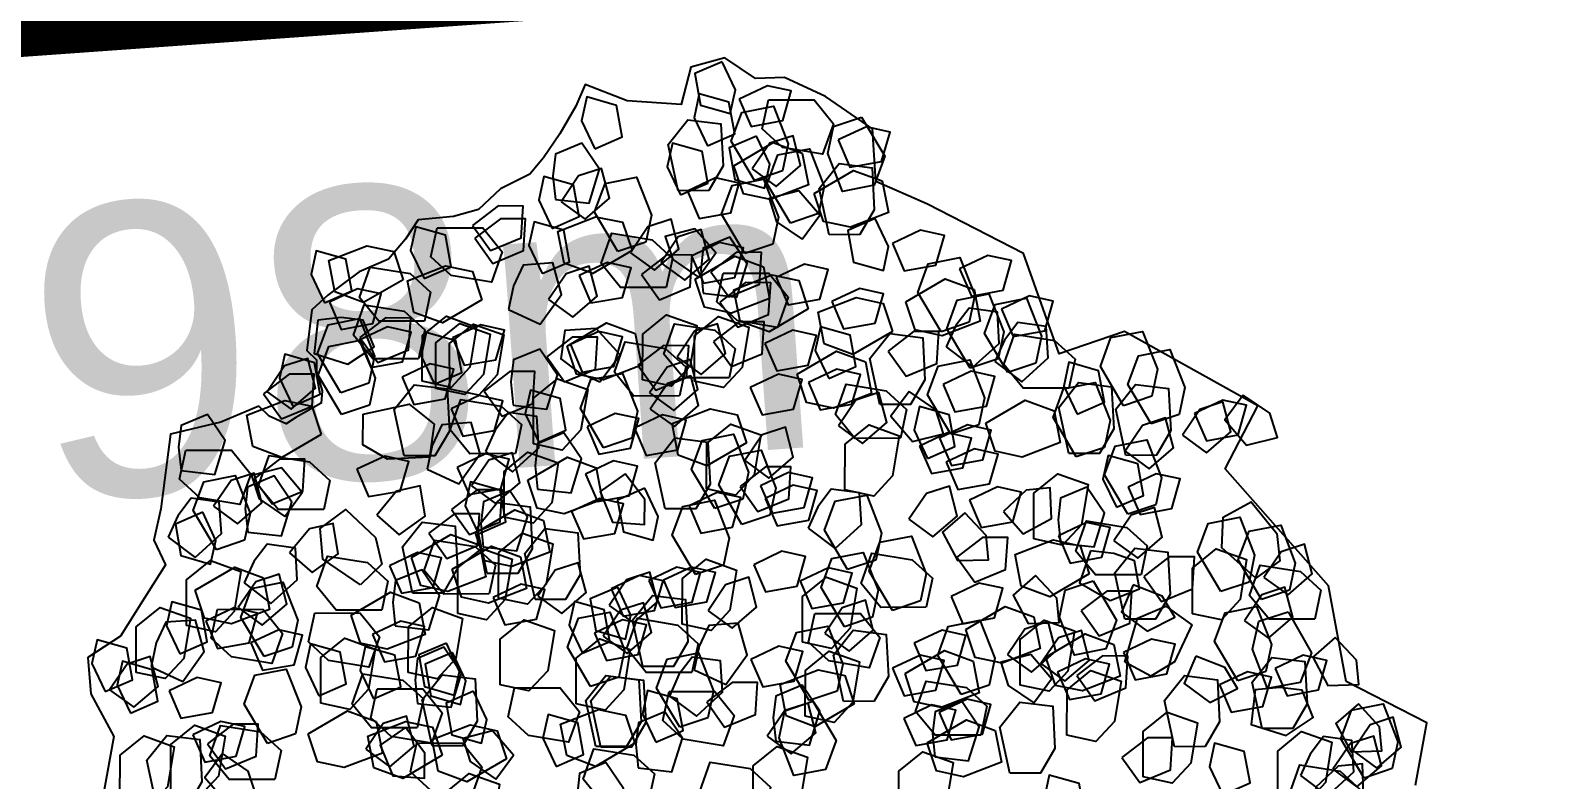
# Model space of a CAD drawing. Header units: metres. Extents: x 1851758 to 1852050, y 5187822 to 5188223.
# Drawn here: x 1851881.019 to 1851883.095, y 5187883.868 to 5187884.896 of the extents above; entities that cross this region are included whole.
import ezdxf

# ---------------------------------------------------------------- set-up
doc = ezdxf.new("R2010")
doc.units = ezdxf.units.M
doc.header["$LTSCALE"] = 2.5
doc.layers.add('PRO_PAR', color=1, linetype='CONTINUOUS', lineweight=35)
doc.layers.add('PRO_PAR_COT_VENTE', color=150, linetype='CONTINUOUS', lineweight=20)
for name, color, linetype in [('PRO_VOI', 7, 'CONTINUOUS'), ('PRO_VOI_PLANCHETTES', 232, 'CONTINUOUS'), ('PRO_VOI_VEG', 81, 'CONTINUOUS')]:
    doc.layers.add(name, color=color, linetype=linetype)
doc.styles.get("Standard").update_dxf_attribs({"font": 'arial.ttf'})

# ---------------------------------------------------------------- blocks, each defined once
blk = doc.blocks.new('arbuste fleurs blanches')
at = {"layer": 'PRO_VOI_VEG', "color": 66}
blk.add_lwpolyline([(0.6242, -2.1204), (0.7967, -2.1022), (0.8424, -1.8569), (1.0804, -1.7362), (1.3073, -1.3728), (1.4983, -1.4091), (1.5892, -1.0007), (1.4798, -0.8464), (1.716, -0.6739), (1.7704, -0.3832), (1.789, -0.2289), (1.9253, -0.179), (1.9733, -0.0308), (1.9913, 0.0923), (1.9665, 0.1677), (1.9969, 0.2644), (1.9451, 0.3466), (1.8393, 0.3432), (1.8072, 0.4878), (1.8173, 0.6115), (1.7526, 0.6186), (1.6677, 0.6388), (1.5915, 0.6632), (1.5383, 0.6862), (1.4762, 0.7521), (1.405, 0.7938), (1.3664, 0.8538), (1.3304, 0.9439), (1.2693, 0.9626), (1.2038, 0.9913), (1.147, 1.0588), (1.0613, 1.1223), (1.0109, 1.1532), (0.8997, 1.1348), (0.883, 1.102), (0.8516, 1.0923), (0.8052, 1.0624), (0.7724, 1.0559), (0.7147, 1.1115), (0.6908, 1.1317), (0.6977, 1.1822), (0.7159, 1.2169), (0.6442, 1.3044), (0.5726, 1.4277), (0.3687, 1.3946), (0.2812, 1.3886), (0.2255, 1.3389), (0.1121, 1.3707), (0.0025, 1.4012), (-0.079, 1.4702), (-0.1723, 1.4339), (-0.2665, 1.3398), (-0.4243, 1.3223)], dxfattribs=at)
at = {"layer": 'PRO_VOI_VEG'}
for points in [[(-0.1553, 1.3976), (-0.1027, 1.3351), (-0.0242, 1.3751), (-0.0254, 1.4596), (-0.092, 1.4547)], [(-0.1921, 1.3143), (-0.1395, 1.2519), (-0.061, 1.2918), (-0.0622, 1.3764), (-0.1288, 1.3715)], [(-0.4311, 1.2735), (-0.311, 1.3088), (-0.2415, 1.261), (-0.2463, 1.173), (-0.3571, 1.1592), (-0.425, 1.1925)], [(0.4173, 1.2583), (0.3897, 1.1814), (0.4637, 1.1336), (0.5362, 1.1771), (0.4985, 1.2322)], [(0.495, 0.9658), (0.459, 1.0857), (0.5062, 1.1555), (0.5943, 1.1513), (0.6088, 1.0406), (0.5759, 0.9724)], [(0.1703, 1.1136), (0.1427, 1.0367), (0.2167, 0.9889), (0.2892, 1.0324), (0.2515, 1.0875)], [(-0.2536, 0.8827), (-0.2896, 1.0026), (-0.2424, 1.0724), (-0.1543, 1.0682), (-0.1398, 0.9575), (-0.1726, 0.8893)], [(0.9655, 0.8343), (0.9295, 0.9542), (0.9767, 1.024), (1.0648, 1.0198), (1.0793, 0.909), (1.0465, 0.8409)], [(1.0688, 0.8481), (1.0328, 0.968), (1.0801, 1.0378), (1.1682, 1.0336), (1.1827, 0.9229), (1.1498, 0.8547)], [(0.2754, 0.7339), (0.2394, 0.8538), (0.2866, 0.9237), (0.3747, 0.9195), (0.3892, 0.8087), (0.3564, 0.7406)], [(1.1702, 0.7142), (1.0783, 0.7992), (1.0835, 0.8833), (1.1616, 0.9244), (1.2303, 0.8364), (1.2366, 0.761)], [(-0.0173, 0.8218), (0.1029, 0.857), (0.1724, 0.8093), (0.1676, 0.7212), (0.0568, 0.7074), (-0.0112, 0.7407)], [(0.9106, 0.7727), (0.9632, 0.7102), (1.0417, 0.7501), (1.0405, 0.8347), (0.9739, 0.8298)], [(0.0359, 0.687), (0.0885, 0.6246), (0.167, 0.6645), (0.1658, 0.7491), (0.0993, 0.7442)], [(-0.0064, 0.5489), (-0.0424, 0.6688), (0.0049, 0.7386), (0.093, 0.7344), (0.1075, 0.6237), (0.0746, 0.5555)], [(0.2448, 0.6867), (0.2607, 0.5953), (0.3579, 0.5939), (0.413, 0.6606), (0.3637, 0.7215), (0.3043, 0.7113)], [(-0.0589, 0.4623), (-0.1508, 0.5473), (-0.1455, 0.6315), (-0.0675, 0.6726), (0.0012, 0.5845), (0.0075, 0.5091)], [(-0.103, 0.6676), (-0.1306, 0.5907), (-0.0566, 0.5429), (0.0159, 0.5864), (-0.0218, 0.6415)], [(0.7917, 0.5055), (0.7557, 0.6254), (0.8029, 0.6953), (0.891, 0.691), (0.9055, 0.5803), (0.8727, 0.5121)], [(0.402, 0.4642), (0.366, 0.5841), (0.4132, 0.6539), (0.5013, 0.6497), (0.5158, 0.539), (0.4829, 0.4708)], [(1.2859, 0.5759), (1.3385, 0.5134), (1.417, 0.5534), (1.4158, 0.6379), (1.3493, 0.633)], [(1.4128, 0.5854), (1.4654, 0.523), (1.544, 0.5629), (1.5428, 0.6475), (1.4762, 0.6425)], [(0.552, 0.5394), (0.6046, 0.4769), (0.6831, 0.5169), (0.6819, 0.6014), (0.6153, 0.5965)], [(0.6721, 0.5958), (0.6445, 0.519), (0.7185, 0.4711), (0.791, 0.5147), (0.7533, 0.5698)], [(0.9174, 0.5491), (0.9334, 0.4577), (1.0306, 0.4563), (1.0857, 0.523), (1.0364, 0.5839), (0.9769, 0.5737)], [(1.6554, 0.5351), (1.708, 0.4726), (1.7865, 0.5126), (1.7853, 0.5972), (1.7187, 0.5922)], [(0.3262, 0.5322), (0.4463, 0.5675), (0.5159, 0.5198), (0.5111, 0.4317), (0.4002, 0.4179), (0.3323, 0.4512)], [(1.4175, 0.3577), (1.3256, 0.4427), (1.3308, 0.5268), (1.4089, 0.5679), (1.4776, 0.4799), (1.4839, 0.4045)], [(0.1337, 0.43), (0.0811, 0.4924), (0.0026, 0.4525), (0.0037, 0.3679), (0.0703, 0.3729)], [(1.0466, 0.3397), (1.1336, 0.3076), (1.1837, 0.3909), (1.1537, 0.4721), (1.0762, 0.46), (1.0552, 0.4035)], [(1.6012, 0.2737), (1.6538, 0.2113), (1.7323, 0.2512), (1.7311, 0.3358), (1.6645, 0.3309)], [(1.0718, 0.119), (1.0358, 0.2389), (1.083, 0.3087), (1.1711, 0.3045), (1.1856, 0.1937), (1.1528, 0.1256)], [(1.7515, 0.2414), (1.8041, 0.179), (1.8827, 0.2189), (1.8815, 0.3035), (1.8149, 0.2986)], [(1.3993, 0.1623), (1.4763, 0.1352), (1.5237, 0.2095), (1.4797, 0.2817), (1.4248, 0.2437)], [(0.2382, 0.1255), (0.3238, 0.2168), (0.4079, 0.211), (0.4485, 0.1328), (0.36, 0.0646), (0.2846, 0.0588)], [(0.3192, 0.1725), (0.3718, 0.1101), (0.4503, 0.15), (0.4491, 0.2346), (0.3826, 0.2296)], [(0.8019, 0.1377), (0.7492, 0.2002), (0.6707, 0.1603), (0.6719, 0.0757), (0.7385, 0.0806)], [(1.1581, 0.003), (1.1221, 0.1229), (1.1694, 0.1928), (1.2575, 0.1885), (1.272, 0.0778), (1.2391, 0.0096)], [(1.7258, 0.1055), (1.6982, 0.0287), (1.7722, -0.0192), (1.8447, 0.0243), (1.807, 0.0794)], [(-0.0229, -0.1173), (-0.0589, 0.0026), (-0.0116, 0.0725), (0.0765, 0.0683), (0.091, -0.0425), (0.0581, -0.1106)], [(1.402, -0.1513), (1.3101, -0.0663), (1.3154, 0.0179), (1.3934, 0.059), (1.4621, -0.0291), (1.4684, -0.1045)], [(0.7827, -0.1453), (0.8683, -0.054), (0.9524, -0.0597), (0.993, -0.138), (0.9046, -0.2062), (0.8291, -0.212)], [(1.2343, -0.2595), (1.2869, -0.3219), (1.3654, -0.282), (1.3642, -0.1974), (1.2977, -0.2023)], [(1.6912, -0.2565), (1.6386, -0.1941), (1.5601, -0.234), (1.5613, -0.3186), (1.6279, -0.3137)], [(0.0333, -0.4332), (-0.0027, -0.3133), (0.0446, -0.2435), (0.1326, -0.2477), (0.1471, -0.3585), (0.1143, -0.4266)], [(1.1332, -0.4951), (1.0972, -0.3752), (1.1445, -0.3054), (1.2326, -0.3096), (1.2471, -0.4203), (1.2142, -0.4885)], [(0.747, -0.4585), (0.8326, -0.3671), (0.9167, -0.3729), (0.9574, -0.4512), (0.8689, -0.5193), (0.7934, -0.5252)], [(0.2455, -0.3781), (0.2179, -0.4549), (0.2919, -0.5028), (0.3644, -0.4592), (0.3267, -0.4042)], [(0.7091, -0.6952), (0.6731, -0.5753), (0.7204, -0.5054), (0.8085, -0.5096), (0.823, -0.6204), (0.7901, -0.6885)], [(1.1016, -0.5819), (1.1542, -0.6443), (1.2327, -0.6044), (1.2316, -0.5198), (1.165, -0.5248)], [(0.9267, -0.5804), (0.8992, -0.6572), (0.9732, -0.7051), (1.0457, -0.6616), (1.008, -0.6065)], [(1.397, -0.8987), (1.361, -0.7788), (1.4083, -0.709), (1.4964, -0.7132), (1.5109, -0.8239), (1.478, -0.8921)], [(0.4153, -0.9386), (0.3792, -0.8187), (0.4265, -0.7488), (0.5146, -0.753), (0.5291, -0.8638), (0.4962, -0.9319)], [(1.335, -0.9406), (1.3876, -1.0031), (1.4661, -0.9632), (1.4649, -0.8786), (1.3984, -0.8835)], [(0.6505, -1.0406), (0.623, -1.1175), (0.697, -1.1653), (0.7695, -1.1218), (0.7318, -1.0667)], [(0.9623, -1.2346), (0.9263, -1.1147), (0.9735, -1.0449), (1.0616, -1.0491), (1.0761, -1.1599), (1.0433, -1.228)], [(1.1208, -1.1166), (1.1734, -1.179), (1.2519, -1.1391), (1.2507, -1.0545), (1.1841, -1.0594)], [(0.2341, -1.2121), (0.2867, -1.2745), (0.3653, -1.2346), (0.3641, -1.15), (0.2975, -1.155)], [(0.992, -1.57), (1.0776, -1.4786), (1.1617, -1.4844), (1.2024, -1.5627), (1.1139, -1.6309), (1.0385, -1.6367)], [(0.7343, -1.5267), (0.6715, -1.579), (0.711, -1.6577), (0.7956, -1.6571), (0.7911, -1.5905)], [(0.9821, -1.7257), (0.9461, -1.6058), (0.9934, -1.536), (1.0815, -1.5402), (1.096, -1.6509), (1.0631, -1.7191)], [(0.4477, -1.6214), (0.5003, -1.6839), (0.5788, -1.6439), (0.5776, -1.5594), (0.511, -1.5643)], [(0.4879, -1.9863), (0.4519, -1.8664), (0.4992, -1.7965), (0.5873, -1.8007), (0.6018, -1.9115), (0.5689, -1.9796)], [(0.6014, -1.8912), (0.5739, -1.9681), (0.6479, -2.0159), (0.7204, -1.9724), (0.6827, -1.9173)]]:
    blk.add_lwpolyline(points, close=True, dxfattribs=at)
at = {"layer": 'PRO_VOI_VEG', "color": 67}
for points in [[(-0.1473, 1.3874), (-0.1743, 1.3104), (-0.1001, 1.263), (-0.0278, 1.307), (-0.0659, 1.3618)], [(0.5429, 1.3748), (0.5781, 1.2546), (0.5304, 1.1851), (0.4423, 1.1899), (0.4285, 1.3007), (0.4618, 1.3687)], [(0.4854, 1.3708), (0.5019, 1.2796), (0.5991, 1.2788), (0.6538, 1.3458), (0.6041, 1.4064), (0.5447, 1.3959)], [(0.3926, 1.2815), (0.3404, 1.3443), (0.2617, 1.3049), (0.2623, 1.2203), (0.3289, 1.2248)], [(0.3, 1.353), (0.2679, 1.266), (0.3513, 1.216), (0.4324, 1.246), (0.4204, 1.3234), (0.3639, 1.3445)], [(0.3048, 1.2163), (0.3898, 1.3082), (0.4739, 1.3029), (0.515, 1.2249), (0.427, 1.1562), (0.3516, 1.1499)], [(0.1823, 1.2404), (0.2736, 1.1548), (0.2679, 1.0707), (0.1896, 1.0301), (0.1214, 1.1186), (0.1156, 1.194)], [(0.7603, 1.2065), (0.7332, 1.1295), (0.8075, 1.0821), (0.8797, 1.1261), (0.8417, 1.1809)], [(0.1492, 1.1667), (0.1844, 1.0465), (0.1367, 0.977), (0.0487, 0.9818), (0.0349, 1.0926), (0.0682, 1.1606)], [(0.1085, 1.1884), (0.0461, 1.1358), (0.086, 1.0573), (0.1706, 1.0585), (0.1657, 1.125)], [(0.3756, 1.1477), (0.3921, 1.0564), (0.4893, 1.0556), (0.544, 1.1227), (0.4943, 1.1833), (0.4349, 1.1727)], [(-0.2002, 1.1335), (-0.2626, 1.0809), (-0.2227, 1.0024), (-0.1381, 1.0036), (-0.1431, 1.0702)], [(0.0611, 1.0074), (0.1461, 1.0993), (0.2303, 1.0941), (0.2714, 1.016), (0.1833, 0.9473), (0.1079, 0.941)], [(0.7585, 0.9932), (0.8435, 1.0851), (0.9277, 1.0798), (0.9688, 1.0018), (0.8808, 0.9331), (0.8054, 0.9268)], [(0.815, 1.0124), (0.8999, 1.1043), (0.9841, 1.0991), (1.0252, 1.021), (0.9372, 0.9523), (0.8618, 0.946)], [(1.0444, 1.1132), (0.982, 1.0606), (1.0219, 0.982), (1.1065, 0.9832), (1.1016, 1.0498)], [(-0.2264, 1.0407), (-0.3033, 1.0682), (-0.3511, 0.9943), (-0.3076, 0.9217), (-0.2525, 0.9595)], [(-0.1646, 0.9305), (-0.0796, 1.0224), (0.0046, 1.0172), (0.0457, 0.9392), (-0.0423, 0.8704), (-0.1177, 0.8641)], [(0.2158, 0.9086), (0.251, 0.7885), (0.2033, 0.7189), (0.1153, 0.7237), (0.1015, 0.8346), (0.1348, 0.9025)], [(0.2384, 0.8112), (0.3298, 0.7256), (0.324, 0.6415), (0.2457, 0.6009), (0.1775, 0.6894), (0.1717, 0.7648)], [(0.3977, 0.7485), (0.3352, 0.6959), (0.3752, 0.6173), (0.4597, 0.6185), (0.4548, 0.6851)], [(0.9097, 0.7284), (1.0296, 0.7645), (1.0994, 0.7172), (1.0952, 0.6291), (0.9844, 0.6146), (0.9163, 0.6475)], [(0.065, 0.6847), (0.1003, 0.5646), (0.0526, 0.495), (-0.0355, 0.4998), (-0.0493, 0.6107), (-0.016, 0.6786)], [(0.4373, 0.6972), (0.5287, 0.6116), (0.5229, 0.5275), (0.4446, 0.4869), (0.3764, 0.5754), (0.3706, 0.6508)], [(0.71, 0.6475), (0.6475, 0.5949), (0.6875, 0.5164), (0.772, 0.5176), (0.7671, 0.5842)], [(1.4915, 0.599), (1.5081, 0.5078), (1.6053, 0.507), (1.66, 0.5741), (1.6102, 0.6346), (1.5508, 0.6241)], [(0.0579, 0.567), (0.0744, 0.4757), (0.1716, 0.4749), (0.2263, 0.542), (0.1766, 0.6026), (0.1172, 0.592)], [(0.2389, 0.5386), (0.1867, 0.6014), (0.1079, 0.562), (0.1086, 0.4774), (0.1752, 0.4819)], [(0.7738, 0.5856), (0.7417, 0.4986), (0.825, 0.4486), (0.9062, 0.4786), (0.8942, 0.556), (0.8376, 0.5771)], [(1.4898, 0.5826), (1.4627, 0.5055), (1.537, 0.4582), (1.6092, 0.5022), (1.5712, 0.557)], [(0.2191, 0.515), (0.1669, 0.5778), (0.0881, 0.5383), (0.0888, 0.4538), (0.1554, 0.4583)], [(-0.0463, 0.5381), (-0.0111, 0.4179), (-0.0588, 0.3484), (-0.1468, 0.3532), (-0.1606, 0.464), (-0.1273, 0.532)], [(-0.0183, 0.2902), (-0.1096, 0.3758), (-0.1039, 0.4599), (-0.0256, 0.5005), (0.0426, 0.412), (0.0484, 0.3366)], [(0.6157, 0.4852), (0.7356, 0.5212), (0.8055, 0.4739), (0.8012, 0.3858), (0.6905, 0.3713), (0.6223, 0.4042)], [(1.2228, 0.5386), (1.1957, 0.4616), (1.27, 0.4142), (1.3422, 0.4582), (1.3041, 0.513)], [(1.4032, 0.3945), (1.4882, 0.4865), (1.5723, 0.4812), (1.6134, 0.4032), (1.5254, 0.3344), (1.45, 0.3281)], [(0.3956, 0.4517), (0.3331, 0.3991), (0.3731, 0.3206), (0.4576, 0.3217), (0.4527, 0.3883)], [(0.7156, 0.4193), (0.7322, 0.3281), (0.8294, 0.3273), (0.8841, 0.3943), (0.8344, 0.4549), (0.775, 0.4444)], [(0.4344, 0.3351), (0.4074, 0.2581), (0.4816, 0.2107), (0.5539, 0.2547), (0.5158, 0.3095)], [(0.9183, 0.3382), (0.8558, 0.2856), (0.8958, 0.2071), (0.9803, 0.2083), (0.9754, 0.2748)], [(0.8762, 0.278), (0.9612, 0.3699), (1.0453, 0.3647), (1.0865, 0.2866), (0.9984, 0.2179), (0.923, 0.2116)], [(1.4102, 0.36), (1.3831, 0.2829), (1.4574, 0.2356), (1.5296, 0.2796), (1.4916, 0.3344)], [(0.1749, 0.3245), (0.2102, 0.2044), (0.1624, 0.1349), (0.0744, 0.1396), (0.0606, 0.2505), (0.0939, 0.3184)], [(0.7924, 0.3049), (0.73, 0.2522), (0.7699, 0.1737), (0.8545, 0.1749), (0.8495, 0.2415)], [(1.984, 0.2683), (1.9318, 0.3311), (1.853, 0.2916), (1.8537, 0.2071), (1.9203, 0.2116)], [(1.4073, 0.2726), (1.3803, 0.1956), (1.4546, 0.1482), (1.5268, 0.1922), (1.4887, 0.2471)], [(1.6164, 0.2586), (1.554, 0.206), (1.5939, 0.1275), (1.6785, 0.1287), (1.6735, 0.1953)], [(1.6164, 0.2586), (1.554, 0.206), (1.5939, 0.1275), (1.6785, 0.1287), (1.6735, 0.1953)], [(0.9516, 0.2124), (0.8892, 0.1598), (0.9291, 0.0813), (1.0137, 0.0824), (1.0088, 0.149)], [(0.1809, 0.1495), (0.3008, 0.1855), (0.3706, 0.1382), (0.3664, 0.0501), (0.2556, 0.0356), (0.1875, 0.0685)], [(0.5205, 0.132), (0.4683, 0.1948), (0.3895, 0.1553), (0.3902, 0.0708), (0.4568, 0.0753)], [(1.014, 0.1856), (0.9869, 0.1086), (1.0612, 0.0612), (1.1334, 0.1052), (1.0954, 0.1601)], [(1.0561, 0.2), (1.029, 0.1229), (1.1033, 0.0756), (1.1756, 0.1196), (1.1375, 0.1744)], [(1.4491, 0.197), (1.3867, 0.1444), (1.4266, 0.0659), (1.5112, 0.0671), (1.5062, 0.1337)], [(1.8154, 0.1197), (1.7632, 0.1824), (1.6844, 0.143), (1.6851, 0.0584), (1.7517, 0.0629)], [(1.6973, 0.0904), (1.7823, 0.1824), (1.8664, 0.1771), (1.9075, 0.0991), (1.8195, 0.0303), (1.7441, 0.024)], [(1.6973, 0.0904), (1.7823, 0.1824), (1.8664, 0.1771), (1.9075, 0.0991), (1.8195, 0.0303), (1.7441, 0.024)], [(1.8994, 0.1942), (1.8369, 0.1416), (1.8769, 0.063), (1.9614, 0.0642), (1.9565, 0.1308)], [(0.3815, 0.1569), (0.3191, 0.1043), (0.359, 0.0258), (0.4436, 0.027), (0.4387, 0.0935)], [(0.3805, 0.1322), (0.3534, 0.0552), (0.4277, 0.0079), (0.4999, 0.0518), (0.4619, 0.1067)], [(0.4656, 0.1398), (0.4386, 0.0628), (0.5128, 0.0154), (0.5851, 0.0594), (0.547, 0.1142)], [(1.1721, 0.1559), (1.145, 0.0789), (1.2193, 0.0315), (1.2916, 0.0755), (1.2535, 0.1303)], [(1.4972, 0.0591), (1.5822, 0.151), (1.6664, 0.1457), (1.7075, 0.0677), (1.6194, -0.001), (1.544, -0.0073)], [(-0.118, 0.0509), (-0.1015, -0.0404), (-0.0043, -0.0412), (0.0504, 0.0259), (0.0007, 0.0865), (-0.0587, 0.0759)], [(1.4292, 0.1003), (1.4645, -0.0198), (1.4168, -0.0894), (1.3287, -0.0846), (1.3149, 0.0262), (1.3482, 0.0942)], [(1.9202, 0.1171), (1.9555, -0.0031), (1.9078, -0.0726), (1.8197, -0.0678), (1.8059, 0.043), (1.8392, 0.111)], [(0.5623, 0.0554), (0.4998, 0.0028), (0.5397, -0.0758), (0.6243, -0.0746), (0.6194, -0.008)], [(1.6132, -0.0374), (1.6982, 0.0545), (1.7824, 0.0493), (1.8235, -0.0288), (1.7355, -0.0975), (1.6601, -0.1038)], [(0.6145, -0.0629), (0.6995, 0.029), (0.7837, 0.0238), (0.8248, -0.0542), (0.7367, -0.123), (0.6613, -0.1293)], [(0.7903, 0.0081), (0.7279, -0.0445), (0.7678, -0.1231), (0.8524, -0.1219), (0.8475, -0.0553)], [(0.803, -0.0616), (0.888, 0.0303), (0.9721, 0.025), (1.0132, -0.053), (0.9252, -0.1217), (0.8498, -0.128)], [(0.2004, -0.141), (0.2854, -0.0491), (0.3695, -0.0543), (0.4106, -0.1323), (0.3226, -0.2011), (0.2472, -0.2074)], [(1.276, -0.0643), (1.2135, -0.1169), (1.2535, -0.1954), (1.338, -0.1942), (1.3331, -0.1277)], [(1.4588, -0.0428), (1.3964, -0.0954), (1.4363, -0.1739), (1.5209, -0.1727), (1.516, -0.1061)], [(0.2746, -0.089), (0.2425, -0.176), (0.3259, -0.226), (0.407, -0.196), (0.395, -0.1186), (0.3385, -0.0975)], [(0.5294, -0.1245), (0.5024, -0.2015), (0.5766, -0.2489), (0.6489, -0.2049), (0.6108, -0.15)], [(0.9528, -0.1033), (0.9257, -0.1803), (1, -0.2276), (1.0723, -0.1837), (1.0342, -0.1288)], [(0.8984, -0.1643), (0.836, -0.2169), (0.8759, -0.2955), (0.9605, -0.2943), (0.9555, -0.2277)], [(0.8689, -0.1866), (0.8065, -0.2392), (0.8464, -0.3177), (0.931, -0.3165), (0.926, -0.2499)], [(0.686, -0.2081), (0.6236, -0.2607), (0.6635, -0.3392), (0.7481, -0.338), (0.7432, -0.2714)], [(0.4343, -0.2748), (0.3719, -0.3274), (0.4118, -0.4059), (0.4964, -0.4047), (0.4914, -0.3381)], [(0.8249, -0.3228), (0.7928, -0.4098), (0.8761, -0.4599), (0.9573, -0.4299), (0.9453, -0.3524), (0.8887, -0.3314)], [(1.1172, -0.3222), (1.0901, -0.3993), (1.1644, -0.4466), (1.2367, -0.4026), (1.1986, -0.3478)], [(0.2387, -0.4044), (0.2553, -0.4957), (0.3525, -0.4965), (0.4072, -0.4294), (0.3575, -0.3689), (0.2981, -0.3794)], [(0.372, -0.4601), (0.457, -0.3682), (0.5412, -0.3735), (0.5823, -0.4515), (0.4943, -0.5202), (0.4189, -0.5265)], [(0.6058, -0.407), (0.6411, -0.5271), (0.5933, -0.5967), (0.5053, -0.5919), (0.4915, -0.481), (0.5248, -0.4131)], [(0.5938, -0.4953), (0.6788, -0.4033), (0.763, -0.4086), (0.8041, -0.4866), (0.7161, -0.5554), (0.6407, -0.5617)], [(0.5604, -0.4493), (0.5333, -0.5263), (0.6076, -0.5736), (0.6799, -0.5297), (0.6418, -0.4748)], [(1.4451, -0.5183), (1.5301, -0.4264), (1.6143, -0.4316), (1.6554, -0.5096), (1.5674, -0.5784), (1.492, -0.5847)], [(0.6745, -0.6089), (0.7595, -0.517), (0.8437, -0.5222), (0.8848, -0.6002), (0.7968, -0.669), (0.7214, -0.6753)], [(1.1835, -0.6243), (1.2685, -0.5324), (1.3527, -0.5377), (1.3938, -0.6157), (1.3057, -0.6844), (1.2303, -0.6907)], [(1.372, -0.6231), (1.457, -0.5312), (1.5411, -0.5364), (1.5822, -0.6144), (1.4942, -0.6832), (1.4188, -0.6895)], [(1.6253, -0.5179), (1.5629, -0.5705), (1.6028, -0.649), (1.6874, -0.6478), (1.6824, -0.5812)], [(1.1273, -0.5512), (1.0648, -0.6038), (1.1047, -0.6824), (1.1893, -0.6812), (1.1844, -0.6146)], [(1.1639, -0.5975), (1.1015, -0.6501), (1.1414, -0.7286), (1.226, -0.7274), (1.2211, -0.6609)], [(1.3899, -0.7259), (1.4749, -0.634), (1.5591, -0.6392), (1.6002, -0.7172), (1.5122, -0.786), (1.4368, -0.7923)], [(1.5515, -0.6594), (1.4891, -0.712), (1.529, -0.7905), (1.6136, -0.7893), (1.6086, -0.7227)], [(0.518, -0.6911), (0.6094, -0.7767), (0.6036, -0.8608), (0.5253, -0.9014), (0.4571, -0.8129), (0.4513, -0.7375)], [(1.4088, -0.6833), (1.3767, -0.7703), (1.46, -0.8204), (1.5412, -0.7904), (1.5292, -0.713), (1.4726, -0.6919)], [(0.3993, -0.723), (0.3368, -0.7756), (0.3768, -0.8542), (0.4613, -0.853), (0.4564, -0.7864)], [(1.0241, -0.7249), (0.9617, -0.7775), (1.0016, -0.856), (1.0862, -0.8548), (1.0813, -0.7882)], [(1.0241, -0.7249), (0.9617, -0.7775), (1.0016, -0.856), (1.0862, -0.8548), (1.0813, -0.7882)], [(0.5065, -0.8549), (0.5915, -0.763), (0.6756, -0.7682), (0.7168, -0.8463), (0.6287, -0.915), (0.5533, -0.9213)], [(0.7568, -0.7518), (0.6943, -0.8044), (0.7343, -0.8829), (0.8188, -0.8817), (0.8139, -0.8151)], [(0.442, -0.8114), (0.3795, -0.864), (0.4195, -0.9425), (0.504, -0.9413), (0.4991, -0.8747)], [(1.2219, -0.9719), (1.3069, -0.88), (1.391, -0.8853), (1.4321, -0.9633), (1.3441, -1.032), (1.2687, -1.0383)], [(0.6474, -0.946), (0.6204, -1.023), (0.6946, -1.0703), (0.7669, -1.0264), (0.7288, -0.9715)], [(1.0003, -0.9866), (0.9379, -1.0392), (0.9778, -1.1177), (1.0624, -1.1165), (1.0574, -1.05)], [(0.9826, -0.9983), (0.9991, -1.0895), (1.0963, -1.0903), (1.151, -1.0233), (1.1013, -0.9627), (1.0419, -0.9732)], [(1.3936, -1.0563), (1.4786, -0.9644), (1.5627, -0.9696), (1.6039, -1.0476), (1.5158, -1.1164), (1.4404, -1.1227)], [(1.1115, -1.1524), (1.1965, -1.0604), (1.2807, -1.0657), (1.3218, -1.1437), (1.2337, -1.2124), (1.1583, -1.2187)], [(1.3675, -1.1428), (1.4525, -1.0509), (1.5366, -1.0561), (1.5777, -1.1341), (1.4897, -1.2029), (1.4143, -1.2092)], [(0.641, -1.0911), (0.5785, -1.1437), (0.6185, -1.2222), (0.703, -1.221), (0.6981, -1.1544)], [(1.2748, -1.0957), (1.2477, -1.1727), (1.322, -1.2201), (1.3942, -1.1761), (1.3562, -1.1213)], [(1.0305, -1.1364), (1.0035, -1.2134), (1.0777, -1.2608), (1.15, -1.2168), (1.1119, -1.1619)], [(1.1831, -1.1322), (1.1207, -1.1848), (1.1606, -1.2633), (1.2452, -1.2621), (1.2402, -1.1955)], [(1.3619, -1.2341), (1.3348, -1.3111), (1.4091, -1.3585), (1.4813, -1.3145), (1.4433, -1.2597)], [(0.7446, -1.2488), (0.6821, -1.3014), (0.7221, -1.3799), (0.8066, -1.3787), (0.8017, -1.3122)], [(1.4288, -1.249), (1.3664, -1.3016), (1.4063, -1.3801), (1.4909, -1.3789), (1.486, -1.3123)], [(0.9002, -1.4004), (1.0201, -1.3644), (1.0899, -1.4116), (1.0857, -1.4997), (0.975, -1.5142), (0.9068, -1.4814)], [(0.981, -1.4576), (1.066, -1.3656), (1.1501, -1.3709), (1.1913, -1.4489), (1.1032, -1.5177), (1.0278, -1.524)], [(0.7594, -1.5718), (0.8444, -1.4798), (0.9285, -1.4851), (0.9696, -1.5631), (0.8816, -1.6319), (0.8062, -1.6382)], [(0.9226, -1.5421), (0.8956, -1.6191), (0.9699, -1.6665), (1.0421, -1.6225), (1.004, -1.5676)], [(1.0516, -1.5596), (1.0246, -1.6366), (1.0989, -1.684), (1.1711, -1.64), (1.133, -1.5852)], [(0.821, -1.6604), (0.7585, -1.713), (0.7985, -1.7915), (0.883, -1.7903), (0.8781, -1.7237)], [(0.4859, -1.7682), (0.6058, -1.7321), (0.6756, -1.7794), (0.6714, -1.8675), (0.5607, -1.882), (0.4925, -1.8491)], [(0.5592, -1.811), (0.5271, -1.898), (0.6104, -1.9481), (0.6916, -1.9181), (0.6795, -1.8407), (0.623, -1.8196)], [(0.6023, -1.9802), (0.6873, -1.8883), (0.7715, -1.8935), (0.8126, -1.9716), (0.7245, -2.0403), (0.6492, -2.0466)], [(0.6657, -1.9287), (0.6386, -2.0057), (0.7129, -2.0531), (0.7852, -2.0091), (0.7471, -1.9542)]]:
    blk.add_lwpolyline(points, close=True, dxfattribs=at)
at = {"layer": 'PRO_VOI_VEG', "color": 9}
for points in [[(-0.0804, 1.3314), (0.0397, 1.3667), (0.1093, 1.319), (0.1045, 1.2309), (-0.0064, 1.2171), (-0.0743, 1.2504)], [(0.082, 1.2357), (0.2021, 1.271), (0.2716, 1.2233), (0.2669, 1.1352), (0.156, 1.1214), (0.0881, 1.1547)], [(-0.3634, 1.1483), (-0.2433, 1.1836), (-0.1737, 1.1358), (-0.1785, 1.0478), (-0.2894, 1.034), (-0.3573, 1.0673)], [(0.9679, 1.0048), (0.9052, 0.9526), (0.9446, 0.8739), (1.0292, 0.8745), (1.0247, 0.9411)], [(0.6263, 0.9099), (0.5636, 0.8577), (0.603, 0.7789), (0.6876, 0.7796), (0.6831, 0.8462)], [(0.9009, 0.766), (1.021, 0.8012), (1.0906, 0.7535), (1.0858, 0.6654), (0.975, 0.6516), (0.907, 0.6849)], [(0.2043, 0.7393), (0.1416, 0.6871), (0.181, 0.6084), (0.2656, 0.609), (0.2611, 0.6756)], [(0.8593, 0.7098), (0.7965, 0.6576), (0.8359, 0.5788), (0.9205, 0.5794), (0.916, 0.646)], [(0.1321, 0.6157), (0.2522, 0.651), (0.3218, 0.6033), (0.317, 0.5152), (0.2061, 0.5014), (0.1382, 0.5347)], [(0.8315, 0.466), (0.9516, 0.5013), (1.0211, 0.4536), (1.0164, 0.3655), (0.9055, 0.3517), (0.8376, 0.385)], [(0.3986, 0.4369), (0.5187, 0.4721), (0.5882, 0.4244), (0.5834, 0.3363), (0.4726, 0.3225), (0.4047, 0.3558)], [(1.3099, 0.4769), (1.2471, 0.4247), (1.2865, 0.3459), (1.3711, 0.3465), (1.3666, 0.4131)], [(1.1213, 0.4458), (1.0585, 0.3936), (1.0979, 0.3149), (1.1825, 0.3155), (1.178, 0.3821)], [(0.1719, 0.365), (0.292, 0.4003), (0.3615, 0.3526), (0.3567, 0.2645), (0.2459, 0.2507), (0.178, 0.284)], [(0.6832, 0.3122), (0.6204, 0.26), (0.6598, 0.1813), (0.7444, 0.1819), (0.7399, 0.2485)], [(1.0855, 0.2289), (1.2056, 0.2641), (1.2751, 0.2164), (1.2703, 0.1283), (1.1595, 0.1146), (1.0916, 0.1479)], [(0.5114, 0.1475), (0.4487, 0.0953), (0.4881, 0.0166), (0.5727, 0.0172), (0.5682, 0.0838)], [(0.5745, 0.0172), (0.5117, -0.035), (0.5512, -0.1138), (0.6358, -0.1132), (0.6312, -0.0466)], [(0.8483, -0.025), (0.9684, 0.0103), (1.0379, -0.0374), (1.0331, -0.1255), (0.9223, -0.1393), (0.8544, -0.106)], [(0.061, -0.0637), (0.077, -0.1551), (0.1742, -0.1565), (0.2293, -0.0898), (0.18, -0.0289), (0.1205, -0.039)], [(0.4736, -0.0666), (0.5938, -0.0314), (0.6633, -0.0791), (0.6585, -0.1672), (0.5477, -0.1809), (0.4797, -0.1477)], [(1.1494, -0.0604), (1.0866, -0.1126), (1.126, -0.1914), (1.2106, -0.1908), (1.2061, -0.1241)], [(1.8693, -0.0977), (1.8066, -0.1499), (1.846, -0.2287), (1.9306, -0.228), (1.9261, -0.1614)], [(1.439, -0.2072), (1.3763, -0.2594), (1.4157, -0.3382), (1.5003, -0.3375), (1.4958, -0.2709)], [(1.2084, -0.2095), (1.1457, -0.2617), (1.1851, -0.3405), (1.2697, -0.3398), (1.2652, -0.2732)], [(1.6395, -0.3213), (1.5767, -0.3735), (1.6161, -0.4523), (1.7007, -0.4517), (1.6962, -0.3851)], [(0.0367, -0.3996), (0.1568, -0.3643), (0.2263, -0.412), (0.2215, -0.5001), (0.1107, -0.5139), (0.0428, -0.4806)], [(0.6794, -0.3432), (0.6166, -0.3954), (0.656, -0.4742), (0.7406, -0.4735), (0.7361, -0.4069)], [(0.9543, -0.3894), (1.0744, -0.3541), (1.1439, -0.4018), (1.1391, -0.4899), (1.0283, -0.5037), (0.9604, -0.4704)], [(0.373, -0.4704), (0.288, -0.5623), (0.2038, -0.5571), (0.1627, -0.4791), (0.2507, -0.4103), (0.3261, -0.404)], [(0.3281, -0.4619), (0.4482, -0.4267), (0.5177, -0.4744), (0.5129, -0.5625), (0.4021, -0.5763), (0.3342, -0.543)], [(1.3084, -0.5648), (1.2456, -0.617), (1.2851, -0.6958), (1.3696, -0.6951), (1.3651, -0.6285)], [(1.4095, -0.5434), (1.3768, -0.6301), (1.4598, -0.6807), (1.5412, -0.6513), (1.5296, -0.5738), (1.4732, -0.5523)], [(0.5219, -0.6537), (0.4591, -0.7059), (0.4985, -0.7847), (0.5831, -0.7841), (0.5786, -0.7175)], [(1.1066, -0.6338), (1.0438, -0.686), (1.0833, -0.7648), (1.1678, -0.7641), (1.1633, -0.6975)], [(0.6049, -0.6911), (0.5421, -0.7433), (0.5815, -0.822), (0.6661, -0.8214), (0.6616, -0.7548)], [(0.1367, -0.7865), (0.2568, -0.7513), (0.3263, -0.799), (0.3215, -0.8871), (0.2107, -0.9009), (0.1428, -0.8676)], [(0.9734, -0.924), (1.0936, -0.8888), (1.1631, -0.9365), (1.1583, -1.0246), (1.0475, -1.0383), (0.9795, -1.005)], [(0.578, -1.0029), (0.6981, -0.9676), (0.7676, -1.0153), (0.7629, -1.1034), (0.652, -1.1172), (0.5841, -1.0839)], [(0.4823, -1.1652), (0.6024, -1.1299), (0.6719, -1.1776), (0.6672, -1.2657), (0.5563, -1.2795), (0.4884, -1.2462)], [(0.4324, -1.3982), (0.5525, -1.3629), (0.6221, -1.4106), (0.6173, -1.4987), (0.5064, -1.5125), (0.4385, -1.4792)]]:
    blk.add_lwpolyline(points, close=True, dxfattribs=at)
at = {"layer": 'PRO_VOI_VEG', "color": 66}
for points in [[(-0.0539, 1.2963), (-0.0676, 1.2013), (0.0277, 1.1686), (0.1034, 1.2166), (0.0744, 1.2924), (0.0126, 1.3015)], [(0.7521, 1.2148), (0.7002, 1.148), (0.7577, 1.0771), (0.8431, 1.0967), (0.8237, 1.163)], [(-0.2122, 1.0881), (-0.264, 1.0212), (-0.2066, 0.9504), (-0.1212, 0.9699), (-0.1406, 1.0363)], [(0.699, 0.7959), (0.8126, 0.8584), (0.8936, 0.8256), (0.9084, 0.7355), (0.7994, 0.6968), (0.7232, 0.7153)], [(1.3579, 0.7966), (1.3061, 0.7298), (1.3635, 0.6589), (1.4489, 0.6785), (1.4295, 0.7449)], [(0.5143, 0.6707), (0.4624, 0.6038), (0.5199, 0.533), (0.6053, 0.5525), (0.5859, 0.6189)], [(0.5947, 0.6296), (0.5428, 0.5628), (0.6003, 0.4919), (0.6857, 0.5115), (0.6663, 0.5778)], [(1.1649, 0.6363), (1.1513, 0.5413), (1.2465, 0.5086), (1.3223, 0.5566), (1.2933, 0.6324), (1.2314, 0.6415)], [(0.454, 0.4858), (0.5676, 0.5483), (0.6486, 0.5155), (0.6634, 0.4254), (0.5544, 0.3867), (0.4783, 0.4052)], [(1.361, 0.3143), (1.3091, 0.2475), (1.3666, 0.1766), (1.452, 0.1962), (1.4326, 0.2625)], [(1.1201, 0.2525), (1.0683, 0.1857), (1.1257, 0.1148), (1.2111, 0.1343), (1.1917, 0.2007)], [(1.4224, 0.1338), (1.3706, 0.067), (1.4281, -0.0039), (1.5135, 0.0157), (1.494, 0.0821)], [(0.0863, 0.0515), (0.2, 0.1139), (0.281, 0.0812), (0.2958, -0.009), (0.1868, -0.0476), (0.1106, -0.0291)], [(1.2419, 0.0724), (1.19, 0.0056), (1.2475, -0.0653), (1.3329, -0.0458), (1.3135, 0.0206)], [(0.8812, -0.1108), (0.8293, -0.1776), (0.8868, -0.2485), (0.9722, -0.2289), (0.9528, -0.1626)], [(0.8651, -0.7365), (0.8132, -0.8033), (0.8707, -0.8742), (0.9561, -0.8546), (0.9367, -0.7883)], [(0.8214, -1.1053), (0.7695, -1.1721), (0.827, -1.243), (0.9124, -1.2234), (0.893, -1.1571)], [(0.9605, -1.2426), (0.9086, -1.3094), (0.9661, -1.3803), (1.0515, -1.3607), (1.0321, -1.2944)], [(0.653, -1.6729), (0.7666, -1.6104), (0.8476, -1.6431), (0.8624, -1.7333), (0.7534, -1.772), (0.6773, -1.7534)]]:
    blk.add_lwpolyline(points, close=True, dxfattribs=at)
at = {"layer": 'PRO_VOI_VEG', "color": 254}
for points in [[(0.0028, 1.2311), (0.0554, 1.1686), (0.1339, 1.2085), (0.1327, 1.2931), (0.0661, 1.2882)], [(-0.1031, 1.2303), (-0.1658, 1.1781), (-0.1264, 1.0994), (-0.0418, 1.1), (-0.0463, 1.1666)], [(0.6902, 1.0312), (0.5988, 1.1168), (0.6046, 1.2009), (0.6829, 1.2415), (0.7511, 1.1531), (0.7569, 1.0776)], [(0.4461, 1.063), (0.5229, 1.0355), (0.5708, 1.1094), (0.5272, 1.182), (0.4721, 1.1442)], [(0.5211, 1.173), (0.4693, 1.1062), (0.5268, 1.0353), (0.6122, 1.0548), (0.5927, 1.1212)], [(0.7424, 1.1277), (0.795, 1.0653), (0.8735, 1.1052), (0.8724, 1.1898), (0.8058, 1.1849)], [(1.0392, 1.1256), (1.0918, 1.0632), (1.1703, 1.1031), (1.1691, 1.1877), (1.1026, 1.1828)], [(0.9884, 1.1291), (0.897, 1.1131), (0.8956, 1.0159), (0.9623, 0.9608), (1.0232, 1.0101), (1.013, 1.0696)], [(1.1612, 0.937), (1.0699, 1.0226), (1.0757, 1.1067), (1.1539, 1.1473), (1.2221, 1.0588), (1.2279, 0.9834)], [(0.2391, 1.1178), (0.2064, 1.031), (0.2894, 0.9804), (0.3708, 1.0099), (0.3592, 1.0874), (0.3028, 1.1088)], [(0.0865, 1.0533), (0.0237, 1.0011), (0.0632, 0.9223), (0.1477, 0.923), (0.1432, 0.9896)], [(0.3539, 1.0214), (0.3197, 0.9472), (0.3892, 0.8931), (0.4653, 0.9301), (0.4325, 0.9882)], [(0.3253, 0.8103), (0.3632, 0.9296), (0.4417, 0.9606), (0.512, 0.9074), (0.4615, 0.8078), (0.3959, 0.7701)], [(0.7766, 0.937), (0.8383, 0.823), (0.8051, 0.7422), (0.7148, 0.728), (0.6769, 0.8373), (0.6958, 0.9133)], [(1.1803, 0.8827), (1.2329, 0.8203), (1.3114, 0.8602), (1.3102, 0.9448), (1.2436, 0.9399)], [(0.0011, 0.8329), (0.0537, 0.7705), (0.1322, 0.8104), (0.131, 0.895), (0.0645, 0.8901)], [(1.3245, 0.8877), (1.3597, 0.7675), (1.312, 0.698), (1.2239, 0.7028), (1.2102, 0.8136), (1.2435, 0.8816)], [(-0.1072, 0.8314), (-0.0159, 0.7458), (-0.0217, 0.6616), (-0.0999, 0.621), (-0.1681, 0.7095), (-0.1739, 0.7849)], [(0.9043, 0.8635), (0.8415, 0.8113), (0.8809, 0.7326), (0.9655, 0.7332), (0.961, 0.7998)], [(0.9094, 0.8069), (1.0295, 0.8421), (1.099, 0.7944), (1.0942, 0.7064), (0.9834, 0.6926), (0.9155, 0.7259)], [(0.5212, 0.8219), (0.487, 0.7477), (0.5564, 0.6936), (0.6325, 0.7306), (0.5998, 0.7888)], [(1.0467, 0.7613), (0.9839, 0.7091), (1.0233, 0.6303), (1.1079, 0.631), (1.1034, 0.6976)], [(1.3262, 0.7805), (1.2743, 0.7137), (1.3318, 0.6428), (1.4172, 0.6623), (1.3978, 0.7287)], [(0.6816, 0.7254), (0.668, 0.6303), (0.7632, 0.5977), (0.8389, 0.6457), (0.8099, 0.7215), (0.7481, 0.7306)], [(-0.0144, 0.5804), (-0.0809, 0.6327), (-0.1521, 0.5757), (-0.1331, 0.4901), (-0.0666, 0.5091)], [(0.4385, 0.5812), (0.5298, 0.4956), (0.5241, 0.4115), (0.4458, 0.3709), (0.3776, 0.4594), (0.3718, 0.5348)], [(0.5522, 0.5487), (0.6436, 0.4631), (0.6378, 0.3789), (0.5595, 0.3383), (0.4914, 0.4268), (0.4856, 0.5022)], [(0.5211, 0.517), (0.537, 0.4257), (0.6342, 0.4243), (0.6893, 0.491), (0.64, 0.5519), (0.5805, 0.5417)], [(0.8403, 0.4533), (0.8929, 0.3908), (0.9714, 0.4308), (0.9702, 0.5153), (0.9037, 0.5104)], [(-0.2753, 0.3889), (-0.1552, 0.4241), (-0.0857, 0.3764), (-0.0904, 0.2883), (-0.2013, 0.2745), (-0.2692, 0.3078)], [(-0.0796, 0.302), (-0.0027, 0.2744), (0.0451, 0.3484), (0.0016, 0.4209), (-0.0535, 0.3832)], [(0.732, 0.4517), (0.8233, 0.3661), (0.8176, 0.282), (0.7393, 0.2414), (0.6711, 0.3298), (0.6653, 0.4053)], [(1.1144, 0.4536), (1.2063, 0.3686), (1.201, 0.2844), (1.123, 0.2433), (1.0543, 0.3313), (1.048, 0.4067)], [(1.3462, 0.2392), (1.3109, 0.3593), (1.3587, 0.4289), (1.4467, 0.4241), (1.4605, 0.3133), (1.4272, 0.2453)], [(0.8248, 0.2008), (0.7583, 0.253), (0.6871, 0.196), (0.7061, 0.1105), (0.7726, 0.1295)], [(0.0011, 0.1533), (0.0538, 0.0908), (0.1323, 0.1308), (0.1311, 0.2153), (0.0645, 0.2104)], [(0.1232, -0.0354), (0.0318, 0.0502), (0.0376, 0.1343), (0.1159, 0.1749), (0.1841, 0.0864), (0.1899, 0.011)], [(1.3914, 0.169), (1.4828, 0.0834), (1.477, -0.0007), (1.3988, -0.0413), (1.3306, 0.0471), (1.3248, 0.1226)], [(1.3603, 0.1374), (1.3762, 0.046), (1.4734, 0.0446), (1.5285, 0.1113), (1.4792, 0.1722), (1.4197, 0.162)], [(1.1219, 0.0912), (1.242, 0.1265), (1.3115, 0.0787), (1.3067, -0.0093), (1.1959, -0.0231), (1.128, 0.0102)], [(1.7193, 0.1559), (1.8112, 0.0709), (1.8059, -0.0133), (1.7279, -0.0544), (1.6592, 0.0336), (1.6529, 0.109)], [(1.0008, -0.0933), (0.9094, -0.0078), (0.9152, 0.0764), (0.9935, 0.117), (1.0616, 0.0285), (1.0675, -0.0469)], [(0.3535, -0.1296), (0.3183, -0.0095), (0.366, 0.06), (0.4541, 0.0552), (0.4678, -0.0556), (0.4345, -0.1235)], [(1.5798, -0.0808), (1.6567, -0.1084), (1.7045, -0.0344), (1.661, 0.0381), (1.6059, 0.0004)], [(0.1422, -0.0896), (0.1948, -0.1521), (0.2734, -0.1121), (0.2722, -0.0276), (0.2056, -0.0325)], [(1.7092, -0.0764), (1.8011, -0.1614), (1.7959, -0.2455), (1.7178, -0.2866), (1.6491, -0.1986), (1.6428, -0.1232)], [(1.9475, -0.141), (1.8625, -0.2329), (1.7783, -0.2277), (1.7372, -0.1496), (1.8253, -0.0809), (1.9006, -0.0746)], [(0.2864, -0.0847), (0.3217, -0.2048), (0.274, -0.2744), (0.1859, -0.2696), (0.1721, -0.1587), (0.2054, -0.0908)], [(0.3624, -0.1338), (0.3487, -0.2289), (0.4439, -0.2615), (0.5197, -0.2135), (0.4907, -0.1377), (0.4288, -0.1286)], [(0.2881, -0.1919), (0.2363, -0.2587), (0.2937, -0.3296), (0.3791, -0.31), (0.3597, -0.2437)], [(1.2209, -0.1732), (1.3122, -0.2588), (1.3065, -0.3429), (1.2282, -0.3835), (1.16, -0.295), (1.1542, -0.2196)], [(1.4079, -0.3902), (1.3165, -0.3046), (1.3223, -0.2205), (1.4006, -0.1798), (1.4688, -0.2683), (1.4746, -0.3438)], [(0.399, -0.5813), (0.3076, -0.4957), (0.3134, -0.4116), (0.3917, -0.371), (0.4599, -0.4595), (0.4657, -0.5349)], [(0.5201, -0.3967), (0.6402, -0.3615), (0.7098, -0.4092), (0.705, -0.4973), (0.5942, -0.5111), (0.5262, -0.4778)], [(1.4966, -0.4023), (1.588, -0.4879), (1.5822, -0.572), (1.5039, -0.6127), (1.4357, -0.5242), (1.4299, -0.4487)], [(1.2632, -0.4817), (1.1836, -0.4529), (1.1339, -0.5295), (1.1788, -0.6047), (1.236, -0.5657)], [(0.9879, -0.7228), (0.9189, -0.6792), (0.8561, -0.741), (0.8828, -0.8212), (0.9447, -0.7964)], [(1.24, -0.7078), (1.3314, -0.7934), (1.3256, -0.8776), (1.2473, -0.9182), (1.1792, -0.8297), (1.1734, -0.7543)], [(0.3534, -0.8034), (0.4448, -0.889), (0.439, -0.9731), (0.3607, -1.0137), (0.2925, -0.9252), (0.2867, -0.8498)], [(0.3222, -0.835), (0.3382, -0.9263), (0.4353, -0.9278), (0.4905, -0.8611), (0.4411, -0.8002), (0.3817, -0.8103)], [(0.6812, -0.8165), (0.7731, -0.9015), (0.7679, -0.9857), (0.6898, -1.0268), (0.6211, -0.9387), (0.6148, -0.8633)], [(1.0212, -0.8233), (0.978, -0.8926), (1.0402, -0.9549), (1.1203, -0.9277), (1.095, -0.8659)], [(0.9244, -1.0977), (0.833, -1.0121), (0.8388, -0.928), (0.9171, -0.8874), (0.9852, -0.9759), (0.991, -1.0513)], [(0.5417, -1.0532), (0.6186, -1.0808), (0.6664, -1.0068), (0.6229, -0.9343), (0.5678, -0.972)], [(0.8779, -0.9577), (0.8089, -0.9141), (0.7461, -0.9759), (0.7728, -1.0561), (0.8348, -1.0313)], [(0.6711, -1.0487), (0.7631, -1.1337), (0.7578, -1.2179), (0.6798, -1.259), (0.611, -1.171), (0.6047, -1.0956)], [(0.9094, -1.1134), (0.8244, -1.2053), (0.7403, -1.2), (0.6992, -1.122), (0.7872, -1.0533), (0.8626, -1.047)], [(0.9862, -1.083), (0.8936, -1.0787), (0.8711, -1.1732), (0.9242, -1.2415), (0.9943, -1.2066), (0.9974, -1.1464)], [(0.9299, -1.2219), (0.8489, -1.2123), (0.8188, -1.2951), (0.8774, -1.356), (0.9227, -1.3069)], [(0.7203, -1.2598), (0.8455, -1.2591), (0.8992, -1.3242), (0.8703, -1.4075), (0.7599, -1.3901), (0.7038, -1.3393)], [(1.5151, -1.3625), (1.4355, -1.3338), (1.3858, -1.4103), (1.4307, -1.4855), (1.4879, -1.4466)], [(1.043, -1.5388), (1.0962, -1.4255), (1.178, -1.4051), (1.2408, -1.4671), (1.1776, -1.5592), (1.1077, -1.588)], [(0.7917, -1.4425), (0.7106, -1.4329), (0.6805, -1.5157), (0.7392, -1.5766), (0.7844, -1.5275)], [(0.98, -1.65), (0.8905, -1.7439), (0.8035, -1.7372), (0.7621, -1.6557), (0.8543, -1.5859), (0.9325, -1.5805)], [(0.7494, -1.6249), (0.6547, -1.6412), (0.653, -1.7419), (0.722, -1.7991), (0.7852, -1.7482), (0.7748, -1.6866)], [(0.9494, -1.7942), (0.8804, -1.7505), (0.8176, -1.8123), (0.8443, -1.8926), (0.9063, -1.8678)], [(0.5394, -1.8598), (0.4962, -1.9291), (0.5584, -1.9915), (0.6385, -1.9643), (0.6133, -1.9024)], [(0.7928, -1.9069), (0.7238, -1.8633), (0.661, -1.9251), (0.6877, -2.0053), (0.7497, -1.9805)]]:
    blk.add_lwpolyline(points, close=True, dxfattribs=at)
at = {"layer": 'PRO_VOI_VEG', "color": 77}
for points in [[(-0.4169, 1.1719), (-0.3033, 1.2344), (-0.2223, 1.2017), (-0.2075, 1.1115), (-0.3165, 1.0728), (-0.3926, 1.0914)], [(0.9752, 1.005), (0.9234, 0.9382), (0.9809, 0.8673), (1.0663, 0.8869), (1.0468, 0.9532)], [(0.3441, 0.6671), (0.4578, 0.7296), (0.5388, 0.6969), (0.5536, 0.6067), (0.4446, 0.568), (0.3684, 0.5865)], [(0.9315, 0.6362), (0.8797, 0.5694), (0.9371, 0.4985), (1.0225, 0.5181), (1.0031, 0.5845)], [(-0.0422, 0.4955), (0.0715, 0.558), (0.1525, 0.5252), (0.1673, 0.4351), (0.0583, 0.3964), (-0.0179, 0.4149)], [(1.0706, 0.4989), (1.0188, 0.4321), (1.0763, 0.3612), (1.1617, 0.3808), (1.1422, 0.4472)], [(0.4232, 0.3397), (0.5368, 0.4022), (0.6178, 0.3695), (0.6326, 0.2793), (0.5236, 0.2406), (0.4475, 0.2592)], [(1.6102, 0.2836), (1.7239, 0.3461), (1.8048, 0.3133), (1.8197, 0.2232), (1.7106, 0.1845), (1.6345, 0.203)], [(0.0841, 0.0643), (0.1977, 0.1268), (0.2787, 0.0941), (0.2935, 0.0039), (0.1845, -0.0348), (0.1083, -0.0163)], [(0.7631, 0.0687), (0.8768, 0.1311), (0.9578, 0.0984), (0.9726, 0.0083), (0.8636, -0.0304), (0.7874, -0.0119)], [(1.3498, 0.0862), (1.2979, 0.0193), (1.3554, -0.0515), (1.4408, -0.032), (1.4214, 0.0344)], [(0.3314, 0.0042), (0.445, 0.0667), (0.526, 0.0339), (0.5409, -0.0562), (0.4318, -0.0949), (0.3557, -0.0764)], [(1.613, -0.1484), (1.7266, -0.0859), (1.8076, -0.1186), (1.8224, -0.2088), (1.7134, -0.2475), (1.6373, -0.229)], [(1.2056, -0.4146), (1.3192, -0.3522), (1.4002, -0.3849), (1.415, -0.4751), (1.306, -0.5137), (1.2299, -0.4952)], [(1.3528, -0.3943), (1.301, -0.4611), (1.3585, -0.532), (1.4439, -0.5124), (1.4244, -0.4461)], [(0.3967, -0.5508), (0.5103, -0.4883), (0.5913, -0.521), (0.6061, -0.6112), (0.4971, -0.6499), (0.421, -0.6314)], [(1.2248, -0.9493), (1.3384, -0.8868), (1.4194, -0.9196), (1.4342, -1.0097), (1.3252, -1.0484), (1.249, -1.0299)], [(0.3381, -1.0449), (0.4517, -0.9824), (0.5327, -1.0151), (0.5476, -1.1053), (0.4385, -1.144), (0.3624, -1.1254)], [(1.2645, -1.1006), (1.3782, -1.0382), (1.4591, -1.0709), (1.474, -1.1611), (1.3649, -1.1997), (1.2888, -1.1812)], [(0.6471, -1.1449), (0.5953, -1.2117), (0.6528, -1.2826), (0.7382, -1.2631), (0.7188, -1.1967)], [(0.8332, -1.2268), (0.9468, -1.1644), (1.0278, -1.1971), (1.0426, -1.2872), (0.9336, -1.3259), (0.8574, -1.3074)], [(0.4674, -1.3269), (0.4155, -1.3937), (0.473, -1.4646), (0.5584, -1.4451), (0.539, -1.3787)], [(0.5366, -1.457), (0.6503, -1.3946), (0.7312, -1.4273), (0.7461, -1.5175), (0.637, -1.5561), (0.5609, -1.5376)]]:
    blk.add_lwpolyline(points, close=True, dxfattribs=at)

msp = doc.modelspace()

# ---------------------------------------------------------------- hatches: boundary and pattern name
at = {"layer": 'PRO_VOI_PLANCHETTES'}
h = msp.add_hatch(color=256, dxfattribs=at)
h.dxf.hatch_style = 1
edge = h.paths.add_edge_path()
edge.add_arc((1851926.4252, 5187498.2076), 386.6253, 94.068008, 99.380647, ccw=False)
edge.add_line((1851898.9978, 5187883.8588), (1851897.6403, 5187902.7554))
edge.add_line((1851897.6403, 5187902.7554), (1851897.6702, 5187902.7575))
edge.add_line((1851897.6702, 5187902.7575), (1851899.0298, 5187883.831))
edge.add_line((1851899.0298, 5187883.831), (1851899.001, 5187883.8289))
edge.add_arc((1851926.4252, 5187498.2076), 386.5953, 94.067849, 99.380857)
edge.add_line((1851863.4115, 5187879.6328), (1851863.408, 5187879.6626))

# ---------------------------------------------------------------- linework, layer by layer
at = {"layer": 'PRO_PAR', "const_width": 0.1, "flags": 128}
msp.add_lwpolyline([(1851862.9456, 5187883.6194), (1851898.8308, 5187886.1831)], dxfattribs=at)
at = {"layer": 'PRO_VOI', "color": 34, "flags": 128}
msp.add_lwpolyline([(1851898.1914, 5187884.6027, 0.030026), (1851863.484, 5187879.6752)], format="xyb", dxfattribs=at)
at = {"layer": 'PRO_VOI_PLANCHETTES', "flags": 128}
msp.add_lwpolyline([(1851863.408, 5187879.6626, -0.023185), (1851898.9978, 5187883.8588), (1851897.6403, 5187902.7554), (1851897.6702, 5187902.7575), (1851899.0298, 5187883.831), (1851899.001, 5187883.8289, 0.023187), (1851863.4115, 5187879.6328)], format="xyb", close=True, dxfattribs=at)

# ---------------------------------------------------------------- block references
at = {"layer": 'PRO_VOI_VEG', "xscale": 0.5, "yscale": 0.5, "rotation": 73.42673142394756}
msp.add_blockref('arbuste fleurs blanches', (1851881.8142, 5187883.864), dxfattribs=at)

# ---------------------------------------------------------------- texts
at = {"layer": 'PRO_PAR_COT_VENTE', "insert": (1851881.1729, 5187884.4567), "char_height": 0.4, "attachment_point": 5, "rotation": 4.0863}
msp.add_mtext('\\A1;35.98m', dxfattribs=at)

doc.saveas('drawing.dxf')
